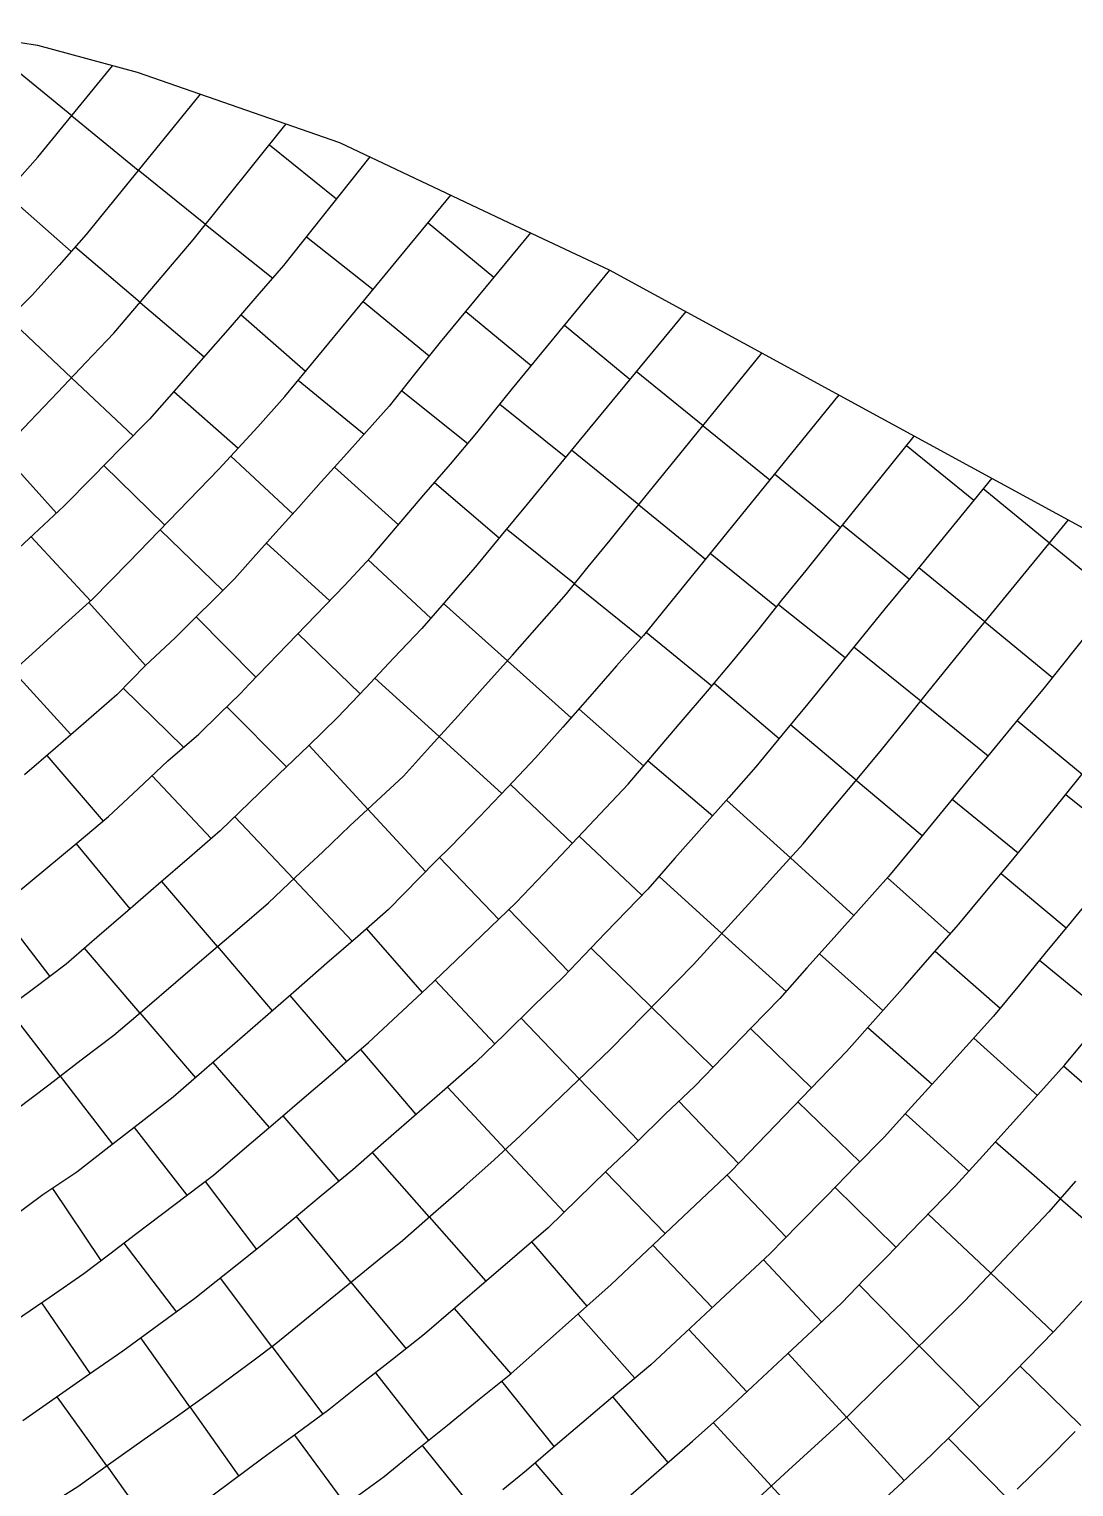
# Model space of a CAD drawing. Extents: x 720124 to 720679, y 1579628 to 1580856.
# Drawn here: x 720275.9 to 720327.2, y 1580526 to 1580597.5 of the extents above; entities that cross this region are included whole.
import ezdxf

# ---------------------------------------------------------------- set-up
doc = ezdxf.new("R2010")
doc.units = 0
doc.layers.add('10016_0502_PANTES', color=7, linetype='Continuous')
doc.layers.add('AGROCAD PLL', color=7, linetype='Continuous')
doc.layers.add('GT01-0010016-0502', color=30, linetype='Continuous', lineweight=25)

msp = doc.modelspace()

# ---------------------------------------------------------------- linework, layer by layer
at = {"layer": '10016_0502_PANTES'}
msp.add_lwpolyline([(720276.072, 1580426.94), (720270.309, 1580489.763), (720269.554, 1580497.995), (720265.623, 1580540.84), (720261.401, 1580586.866), (720261.114, 1580589.987), (720261.399, 1580591.269), (720261.796, 1580592.856), (720262.722, 1580594.444), (720263.913, 1580595.634), (720265.235, 1580596.428), (720267.169, 1580597.032), (720267.352, 1580597.089), (720269.601, 1580597.354), (720271.85, 1580597.486), (720273.834, 1580597.089), (720276.348, 1580596.693), (720281.243, 1580595.37), (720291.165, 1580591.93), (720299.777, 1580587.864), (720304.389, 1580585.687), (720322.114, 1580576.038), (720358.755, 1580556.093)], dxfattribs=at)
at = {"layer": 'AGROCAD PLL', "color": 3, "true_color": 0x00ff00}
for points in [[(720278.027, 1580593.236), (720274.775, 1580595.894)], [(720278.027, 1580593.236), (720281.297, 1580590.563)], [(720278.027, 1580593.236), (720281.297, 1580590.563)], [(720287.729, 1580591.813), (720291.026, 1580589.167)], [(720287.729, 1580591.813), (720291.026, 1580589.167)], [(720284.6, 1580587.913), (720281.297, 1580590.563)], [(720284.6, 1580587.913), (720287.89, 1580585.273)], [(720284.6, 1580587.913), (720287.89, 1580585.273)], [(720295.511, 1580587.989), (720298.744, 1580585.322)], [(720289.552, 1580587.307), (720292.814, 1580584.721)], [(720281.384, 1580584.085), (720278.201, 1580586.8)], [(720286.33, 1580583.485), (720289.504, 1580580.714)], [(720292.329, 1580584.133), (720295.568, 1580581.46)], [(720297.357, 1580583.646), (720300.573, 1580580.987)], [(720278.021, 1580580.387), (720274.939, 1580583.295)], [(720302.199, 1580582.962), (720305.416, 1580580.314)], [(720309.001, 1580578.032), (720305.725, 1580580.689)], [(720289.146, 1580580.277), (720292.377, 1580577.628)], [(720283.041, 1580579.719), (720286.2, 1580576.938)], [(720294.211, 1580579.76), (720297.467, 1580577.172)], [(720299.031, 1580579.094), (720302.274, 1580576.496)], [(720309.001, 1580578.032), (720312.275, 1580575.378)], [(720309.001, 1580578.032), (720312.275, 1580575.378)], [(720285.829, 1580576.537), (720288.878, 1580573.719)], [(720305.845, 1580574.155), (720302.548, 1580576.83)], [(720279.606, 1580576.088), (720282.59, 1580573.161)], [(720290.916, 1580576.001), (720294.06, 1580573.179)], [(720312.51, 1580575.669), (720315.745, 1580573.043)], [(720295.832, 1580575.253), (720299.001, 1580572.529)], [(720325.993, 1580572.283), (720322.75, 1580574.941)], [(720305.845, 1580574.155), (720309.122, 1580571.495)], [(720305.845, 1580574.155), (720309.122, 1580571.495)], [(720315.846, 1580573.168), (720319.132, 1580570.514)], [(720287.579, 1580572.277), (720290.693, 1580569.455)], [(720325.993, 1580572.283), (720329.264, 1580569.602)], [(720325.993, 1580572.283), (720329.264, 1580569.602)], [(720292.579, 1580571.455), (720295.651, 1580568.602)], [(720309.359, 1580571.787), (720312.61, 1580569.147)], [(720322.823, 1580568.416), (720319.586, 1580571.07)], [(720302.69, 1580570.275), (720305.976, 1580567.631)], [(720302.69, 1580570.275), (720305.976, 1580567.631)], [(720278.862, 1580569.365), (720281.649, 1580566.272)], [(720278.862, 1580569.365), (720281.649, 1580566.272)], [(720299.407, 1580566.505), (720296.268, 1580569.31)], [(720312.71, 1580569.273), (720315.983, 1580566.661)], [(720284.133, 1580568.658), (720287.066, 1580565.706)], [(720289.128, 1580567.838), (720292.179, 1580564.886)], [(720306.207, 1580567.905), (720309.442, 1580565.279)], [(720319.684, 1580564.525), (720316.407, 1580567.178)], [(720299.407, 1580566.505), (720302.53, 1580563.714)], [(720299.407, 1580566.505), (720302.53, 1580563.714)], [(720275.16, 1580566.004), (720277.989, 1580562.887)], [(720309.546, 1580565.402), (720312.743, 1580562.697)], [(720285.641, 1580564.255), (720288.559, 1580561.303)], [(720319.684, 1580564.525), (720322.985, 1580561.851)], [(720319.684, 1580564.525), (720322.985, 1580561.851)], [(720302.911, 1580564.146), (720306.093, 1580561.345)], [(720316.523, 1580560.651), (720313.29, 1580563.364)], [(720276.804, 1580561.863), (720279.573, 1580558.643)], [(720306.305, 1580561.595), (720309.478, 1580558.91)], [(720281.968, 1580560.865), (720284.873, 1580557.788)], [(720316.523, 1580560.651), (720319.76, 1580557.935)], [(720316.523, 1580560.651), (720319.76, 1580557.935)], [(720299.551, 1580560.444), (720302.592, 1580557.553)], [(720299.551, 1580560.444), (720302.592, 1580557.553)], [(720326.798, 1580559.942), (720330.055, 1580557.334)], [(720292.56, 1580559.228), (720295.391, 1580556.166)], [(720292.56, 1580559.228), (720295.391, 1580556.166)], [(720313.287, 1580556.84), (720310.159, 1580559.678)], [(720321.233, 1580559.724), (720324.458, 1580557.08)], [(720288.919, 1580555.8), (720286.034, 1580558.861)], [(720302.929, 1580557.91), (720306.004, 1580555.008)], [(720296.074, 1580556.852), (720298.977, 1580553.825)], [(720313.287, 1580556.84), (720316.398, 1580554.018)], [(720313.287, 1580556.84), (720316.398, 1580554.018)], [(720285.176, 1580552.487), (720282.447, 1580555.687)], [(720288.919, 1580555.8), (720291.793, 1580552.752)], [(720288.919, 1580555.8), (720291.793, 1580552.752)], [(720309.926, 1580553.138), (720306.846, 1580555.934)], [(720323.626, 1580556.077), (720326.826, 1580553.411)], [(720274.371, 1580554.371), (720276.958, 1580551.029)], [(720299.469, 1580554.3), (720302.397, 1580551.263)], [(720281.376, 1580549.237), (720278.663, 1580552.419)], [(720306.482, 1580549.514), (720303.508, 1580552.419)], [(720314.724, 1580552.136), (720317.827, 1580549.362)], [(720320.39, 1580552.265), (720323.575, 1580549.464)], [(720325.513, 1580551.819), (720328.786, 1580549.135)], [(720277.457, 1580546.135), (720274.89, 1580549.472)], [(720281.376, 1580549.237), (720284.095, 1580546.049)], [(720281.376, 1580549.237), (720284.095, 1580546.049)], [(720306.482, 1580549.514), (720309.491, 1580546.576)], [(720306.482, 1580549.514), (720309.491, 1580546.576)], [(720311.328, 1580548.468), (720314.321, 1580545.555)], [(720317.082, 1580548.516), (720320.24, 1580545.741)], [(720322.286, 1580548.001), (720325.407, 1580545.191)], [(720322.286, 1580548.001), (720325.407, 1580545.191)], [(720292.196, 1580547.438), (720294.913, 1580544.252)], [(720284.955, 1580546.797), (720287.712, 1580543.614)], [(720329.818, 1580543.889), (720326.686, 1580546.623)], [(720329.818, 1580543.889), (720326.686, 1580546.623)], [(720277.457, 1580546.135), (720280.029, 1580542.791)], [(720277.457, 1580546.135), (720280.029, 1580542.791)], [(720299.313, 1580542.544), (720296.469, 1580545.601)], [(720302.937, 1580545.989), (720305.822, 1580542.97)], [(720302.937, 1580545.989), (720305.822, 1580542.97)], [(720307.82, 1580544.905), (720310.743, 1580541.856)], [(720313.66, 1580544.872), (720316.701, 1580541.93)], [(720288.392, 1580544.194), (720291.136, 1580540.976)], [(720318.933, 1580544.292), (720322.044, 1580541.468)], [(720281.097, 1580543.619), (720283.679, 1580540.292)], [(720326.524, 1580540.127), (720323.342, 1580542.905)], [(720326.524, 1580540.127), (720323.342, 1580542.905)], [(720295.569, 1580539.231), (720292.79, 1580542.389)], [(720299.313, 1580542.544), (720302.183, 1580539.46)], [(720299.313, 1580542.544), (720302.183, 1580539.46)], [(720304.222, 1580541.434), (720307.141, 1580538.411)], [(720310.175, 1580541.287), (720313.073, 1580538.23)], [(720284.574, 1580540.967), (720287.093, 1580537.63)], [(720315.476, 1580540.681), (720318.469, 1580537.746)], [(720326.524, 1580540.127), (720329.69, 1580537.364)], [(720291.73, 1580536.029), (720289.064, 1580539.256)], [(720295.569, 1580539.231), (720298.347, 1580536.074)], [(720295.569, 1580539.231), (720298.347, 1580536.074)], [(720323.117, 1580536.468), (720320.045, 1580539.366)], [(720323.117, 1580536.468), (720320.045, 1580539.366)], [(720300.589, 1580538.001), (720303.302, 1580534.846)], [(720306.546, 1580537.847), (720309.451, 1580534.783)], [(720311.962, 1580537.124), (720314.813, 1580534.079)], [(720323.117, 1580536.468), (720326.184, 1580533.575)], [(720287.849, 1580532.877), (720285.327, 1580536.231)], [(720291.73, 1580536.029), (720294.43, 1580532.761)], [(720291.73, 1580536.029), (720294.43, 1580532.761)], [(720319.608, 1580532.908), (720316.656, 1580535.894)], [(720319.608, 1580532.908), (720316.656, 1580535.894)], [(720276.54, 1580535.015), (720278.939, 1580531.537)], [(720296.797, 1580534.741), (720299.571, 1580531.539)], [(720296.797, 1580534.741), (720299.571, 1580531.539)], [(720302.868, 1580534.461), (720305.659, 1580531.313)], [(720308.303, 1580533.716), (720311.154, 1580530.649)], [(720287.849, 1580532.877), (720290.349, 1580529.553)], [(720287.849, 1580532.877), (720290.349, 1580529.553)], [(720319.608, 1580532.908), (720322.571, 1580529.91)], [(720292.927, 1580531.578), (720295.53, 1580528.269)], [(720324.562, 1580531.916), (720327.544, 1580529)], [(720279.744, 1580527.02), (720277.322, 1580530.41)], [(720283.825, 1580529.91), (720286.227, 1580526.518)], [(720283.825, 1580529.91), (720286.227, 1580526.518)], [(720304.57, 1580530.392), (720307.283, 1580527.184)], [(720312.349, 1580526.033), (720309.509, 1580529.135)], [(720312.349, 1580526.033), (720309.509, 1580529.135)], [(720316.043, 1580529.402), (720318.877, 1580526.305)], [(720288.964, 1580528.53), (720291.461, 1580525.125)], [(720295.222, 1580528.021), (720297.843, 1580524.771)], [(720279.744, 1580527.02), (720282.212, 1580523.568)], [(720279.744, 1580527.02), (720282.212, 1580523.568)], [(720300.762, 1580527.152), (720303.515, 1580523.924)], [(720312.349, 1580526.033), (720315.206, 1580522.91)]]:
    msp.add_lwpolyline(points, dxfattribs=at)
at = {"layer": 'AGROCAD PLL', "color": 1, "true_color": 0xff0000}
for points in [[(720274.787, 1580589.428), (720277.999, 1580586.574)], [(720274.787, 1580589.428), (720277.999, 1580586.574)], [(720318.987, 1580577.058), (720322.296, 1580574.386)], [(720282.367, 1580572.93), (720285.44, 1580569.957)], [(720302.69, 1580570.275), (720299.357, 1580572.959)], [(720276.035, 1580572.591), (720278.954, 1580569.449)], [(720322.823, 1580568.416), (720326.146, 1580565.693)], [(720322.823, 1580568.416), (720326.146, 1580565.693)], [(720296.061, 1580562.789), (720292.903, 1580565.656)], [(720292.56, 1580559.228), (720289.662, 1580562.36)], [(720309.926, 1580553.138), (720313.074, 1580550.281)], [(720309.926, 1580553.138), (720313.074, 1580550.281)], [(720295.858, 1580550.842), (720298.794, 1580547.727)], [(720288.724, 1580550.082), (720291.516, 1580546.858)], [(720277.092, 1580540.631), (720279.458, 1580537.087)], [(720280.59, 1580537.946), (720283.164, 1580534.563)], [(720316.043, 1580529.402), (720313.172, 1580532.539)], [(720316.043, 1580529.402), (720313.172, 1580532.539)]]:
    msp.add_lwpolyline(points, dxfattribs=at)
at = {"layer": 'AGROCAD PLL', "color": 5, "true_color": 0x0000ff}
for points in [[(720281.384, 1580584.085), (720284.519, 1580581.41)], [(720281.384, 1580584.085), (720284.519, 1580581.41)], [(720278.021, 1580580.387), (720281.037, 1580577.542)], [(720278.021, 1580580.387), (720281.037, 1580577.542)], [(720274.571, 1580576.768), (720277.287, 1580573.754)], [(720274.571, 1580576.768), (720277.287, 1580573.754)], [(720280.56, 1580565.162), (720283.516, 1580562.262)], [(720324.416, 1580563.581), (720327.602, 1580560.946)], [(720296.061, 1580562.789), (720299.131, 1580560.003)], [(720296.061, 1580562.789), (720299.131, 1580560.003)], [(720278.246, 1580557.53), (720280.886, 1580554.335)], [(720318.05, 1580555.869), (720321.134, 1580553.112)], [(720292.496, 1580553.364), (720295.221, 1580550.244)], [(720285.176, 1580552.487), (720287.863, 1580549.336)], [(720285.176, 1580552.487), (720287.863, 1580549.336)], [(720302.937, 1580545.989), (720300.077, 1580548.982)], [(720283.825, 1580529.91), (720281.427, 1580533.297)], [(720299.108, 1580531.166), (720301.7, 1580527.953)], [(720321.034, 1580528.374), (720323.943, 1580525.419)]]:
    msp.add_lwpolyline(points, dxfattribs=at)
at = {"layer": 'GT01-0010016-0502'}
for points in [[(720272.923, 1580587.33), (720276.373, 1580591.213), (720280.037, 1580595.695)], [(720284.323, 1580594.302), (720278.743, 1580587.407), (720277.407, 1580585.912), (720276.071, 1580584.429), (720274.777, 1580583.133)], [(720274.595, 1580576.79), (720275.975, 1580578.241), (720277.354, 1580579.681), (720278.723, 1580581.132), (720280.102, 1580582.583), (720281.406, 1580584.11), (720282.698, 1580585.627), (720283.991, 1580587.154), (720288.55, 1580592.836)], [(720292.657, 1580591.225), (720288.427, 1580585.887), (720287.112, 1580584.382), (720285.798, 1580582.876), (720284.484, 1580581.371), (720283.17, 1580579.865), (720281.845, 1580578.359), (720280.443, 1580576.942), (720279.042, 1580575.513), (720277.641, 1580574.084), (720276.174, 1580572.721), (720274.708, 1580571.358)], [(720274.608, 1580565.502), (720276.086, 1580566.843), (720277.563, 1580568.196), (720279.052, 1580569.537), (720280.824, 1580571.336), (720285.244, 1580575.904), (720287.158, 1580577.975), (720288.483, 1580579.469), (720289.562, 1580580.785), (720290.64, 1580582.089), (720291.719, 1580583.393), (720296.631, 1580589.346)], [(720300.543, 1580587.499), (720296.101, 1580582.126), (720294.852, 1580580.565), (720293.603, 1580578.994), (720292.491, 1580577.756), (720291.38, 1580576.518), (720290.268, 1580575.279), (720289.157, 1580574.03), (720288.045, 1580572.792), (720286.923, 1580571.554), (720286.015, 1580570.528), (720283.105, 1580567.636), (720281.649, 1580566.273), (720280.248, 1580564.844), (720278.738, 1580563.536), (720277.227, 1580562.228), (720275.706, 1580560.919)], [(720275.219, 1580555.027), (720276.761, 1580556.303), (720278.304, 1580557.578), (720279.836, 1580558.864), (720281.292, 1580560.227), (720282.748, 1580561.601), (720284.269, 1580562.909), (720285.285, 1580563.903), (720286.302, 1580564.908), (720286.735, 1580565.364), (720291.405, 1580570.191), (720292.708, 1580571.594), (720294.011, 1580573.121), (720295.303, 1580574.638), (720296.607, 1580576.154), (720297.899, 1580577.682), (720298.774, 1580578.774), (720299.65, 1580579.866), (720304.423, 1580585.663)], [(720308.154, 1580583.637), (720302.91, 1580577.272), (720301.64, 1580575.723), (720300.369, 1580574.184), (720299.098, 1580572.646), (720297.817, 1580571.096), (720296.513, 1580569.591), (720295.199, 1580568.085), (720293.82, 1580566.634), (720292.451, 1580565.172), (720291.072, 1580563.722), (720289.638, 1580562.337), (720288.193, 1580560.952), (720286.759, 1580559.556), (720285.314, 1580558.171), (720283.804, 1580556.863), (720282.294, 1580555.555), (720280.784, 1580554.246), (720279.262, 1580552.938), (720277.752, 1580551.63), (720276.155, 1580550.421), (720274.557, 1580549.223)], [(720275.311, 1580544.504), (720276.909, 1580545.713), (720278.495, 1580546.933), (720280.093, 1580548.143), (720281.614, 1580549.44), (720283.135, 1580550.737), (720284.645, 1580552.034), (720286.166, 1580553.331), (720287.687, 1580554.639), (720289.014, 1580555.89), (720290.342, 1580557.142), (720291.669, 1580558.404), (720294.302, 1580560.84), (720295.638, 1580562.323), (720296.985, 1580563.807), (720298.321, 1580565.291), (720299.657, 1580566.785), (720300.982, 1580568.28), (720302.296, 1580569.785), (720303.364, 1580571.112), (720304.442, 1580572.427), (720305.51, 1580573.742), (720306.578, 1580575.058), (720307.656, 1580576.373), (720311.895, 1580581.601)], [(720315.662, 1580579.55), (720306.081, 1580567.749), (720304.756, 1580566.255), (720303.441, 1580564.749), (720302.116, 1580563.243), (720300.791, 1580561.749), (720299.412, 1580560.298), (720298.032, 1580558.847), (720296.653, 1580557.407), (720295.861, 1580556.648), (720293.572, 1580554.304), (720292.062, 1580552.984), (720290.552, 1580551.676), (720289.042, 1580550.357), (720287.531, 1580549.049), (720286.032, 1580547.73), (720284.522, 1580546.422), (720283.012, 1580545.103), (720281.436, 1580543.883), (720279.849, 1580542.651), (720278.274, 1580541.42), (720276.611, 1580540.31), (720275.013, 1580539.123)], [(720275.326, 1580534.179), (720276.968, 1580535.311), (720278.62, 1580536.454), (720279.896, 1580537.417), (720281.161, 1580538.38), (720282.436, 1580539.354), (720283.712, 1580540.317), (720284.988, 1580541.28), (720286.509, 1580542.588), (720288.03, 1580543.885), (720289.551, 1580545.182), (720291.072, 1580546.48), (720292.593, 1580547.777), (720294.028, 1580549.128), (720295.462, 1580550.469), (720296.896, 1580551.821), (720299.829, 1580554.646), (720301.208, 1580556.097), (720302.587, 1580557.548), (720303.956, 1580558.999), (720305.336, 1580560.45), (720306.628, 1580561.977), (720307.931, 1580563.505), (720309.224, 1580565.021), (720310.516, 1580566.549), (720311.701, 1580568.009), (720312.875, 1580569.48), (720314.061, 1580570.94), (720315.235, 1580572.412), (720319.366, 1580577.528)], [(720323.173, 1580575.458), (720319.201, 1580570.598), (720317.93, 1580569.049), (720316.67, 1580567.499), (720315.4, 1580565.95), (720314.14, 1580564.401), (720312.869, 1580562.851), (720311.598, 1580561.302), (720310.273, 1580559.807), (720308.948, 1580558.312), (720307.623, 1580556.818), (720306.298, 1580555.312), (720305.261, 1580554.241), (720304.223, 1580553.158), (720303.175, 1580552.075), (720302.138, 1580550.993), (720300.704, 1580549.597), (720299.281, 1580548.201), (720297.847, 1580546.805), (720296.337, 1580545.486), (720294.827, 1580544.177), (720293.327, 1580542.858), (720291.817, 1580541.539), (720290.274, 1580540.264), (720288.742, 1580538.989), (720287.199, 1580537.714), (720286.149, 1580536.886), (720285.109, 1580536.057), (720284.07, 1580535.229), (720282.729, 1580534.244), (720280.542, 1580532.653), (720278.901, 1580531.51), (720277.259, 1580530.366), (720275.629, 1580529.223)], [(720276.638, 1580524.938), (720278.323, 1580526.004), (720279.953, 1580527.17), (720281.584, 1580528.324), (720283.214, 1580529.478), (720284.844, 1580530.632), (720285.916, 1580531.428), (720286.978, 1580532.223), (720288.05, 1580533.029), (720289.293, 1580534.036), (720290.536, 1580535.043), (720291.768, 1580536.061), (720293.011, 1580537.068), (720294.254, 1580538.075), (720295.754, 1580539.394), (720297.264, 1580540.713), (720298.763, 1580542.032), (720300.048, 1580543.227), (720304.467, 1580547.45), (720308.532, 1580551.613), (720309.879, 1580553.086), (720311.226, 1580554.57), (720312.573, 1580556.053), (720313.909, 1580557.526), (720315.19, 1580559.065), (720316.483, 1580560.603), (720317.764, 1580562.131), (720318.864, 1580563.513), (720319.974, 1580564.883), (720321.084, 1580566.266), (720322.184, 1580567.636), (720326.925, 1580573.42)], [(720330.679, 1580571.376), (720325.735, 1580565.178), (720324.464, 1580563.639), (720323.183, 1580562.09), (720321.912, 1580560.551), (720320.641, 1580559.002), (720319.37, 1580557.463), (720318.1, 1580555.925), (720316.764, 1580554.43), (720315.439, 1580552.936), (720314.103, 1580551.441), (720312.778, 1580549.946), (720311.376, 1580548.517), (720309.986, 1580547.089), (720308.596, 1580545.649), (720307.151, 1580544.264), (720305.717, 1580542.868), (720304.272, 1580541.483), (720302.838, 1580540.098), (720301.404, 1580538.702), (720299.883, 1580537.394), (720298.373, 1580536.097), (720296.852, 1580534.788), (720295.342, 1580533.48), (720293.766, 1580532.238), (720292.201, 1580531.007), (720290.637, 1580529.765), (720289.028, 1580528.578), (720287.409, 1580527.39), (720285.801, 1580526.203), (720284.192, 1580525.005)], [(720291.733, 1580525.326), (720293.353, 1580526.502), (720294.906, 1580527.766), (720296.46, 1580529.019), (720298.014, 1580530.283), (720299.568, 1580531.537), (720304.502, 1580535.909), (720310.378, 1580541.479), (720316.047, 1580547.339), (720317.588, 1580549.092), (720318.913, 1580550.587), (720320.238, 1580552.093), (720321.552, 1580553.587), (720322.834, 1580555.126), (720324.115, 1580556.664), (720325.386, 1580558.202), (720326.592, 1580559.685), (720327.788, 1580561.178)], [(720328.337, 1580555.251), (720327.066, 1580553.702), (720325.795, 1580552.164), (720324.525, 1580550.614), (720323.254, 1580549.076), (720321.918, 1580547.592), (720320.571, 1580546.108), (720319.235, 1580544.625), (720317.888, 1580543.141), (720316.487, 1580541.712), (720315.086, 1580540.283), (720313.685, 1580538.854), (720312.283, 1580537.425), (720310.828, 1580536.062), (720309.361, 1580534.699), (720307.895, 1580533.336), (720306.439, 1580531.973), (720304.907, 1580530.676), (720303.386, 1580529.39), (720301.865, 1580528.093), (720300.343, 1580526.796), (720299.175, 1580525.845)], [(720305.459, 1580525.601), (720306.969, 1580526.909), (720308.479, 1580528.229), (720309.978, 1580529.548), (720311.434, 1580530.911), (720312.901, 1580532.285), (720314.356, 1580533.648), (720315.812, 1580535.022), (720316.924, 1580536.171), (720318.048, 1580537.31), (720319.16, 1580538.46), (720320.283, 1580539.61), (720321.395, 1580540.748), (720322.731, 1580542.232), (720324.078, 1580543.716), (720325.414, 1580545.199), (720326.75, 1580546.694), (720327.722, 1580547.842)], [(720327.275, 1580540.988), (720325.961, 1580539.482), (720324.592, 1580538.032), (720323.213, 1580536.57), (720321.844, 1580535.119), (720320.421, 1580533.712), (720318.998, 1580532.305), (720317.575, 1580530.909), (720316.152, 1580529.502), (720314.675, 1580528.15), (720313.197, 1580526.809), (720311.72, 1580525.457)], [(720317.305, 1580524.842), (720318.771, 1580526.205), (720320.227, 1580527.579), (720321.361, 1580528.696), (720322.484, 1580529.824), (720323.618, 1580530.951), (720326.228, 1580533.619), (720327.586, 1580535.092)], [(720327.254, 1580528.704), (720325.852, 1580527.275), (720324.419, 1580525.879)]]:
    msp.add_lwpolyline(points, dxfattribs=at)

doc.saveas('drawing.dxf')
